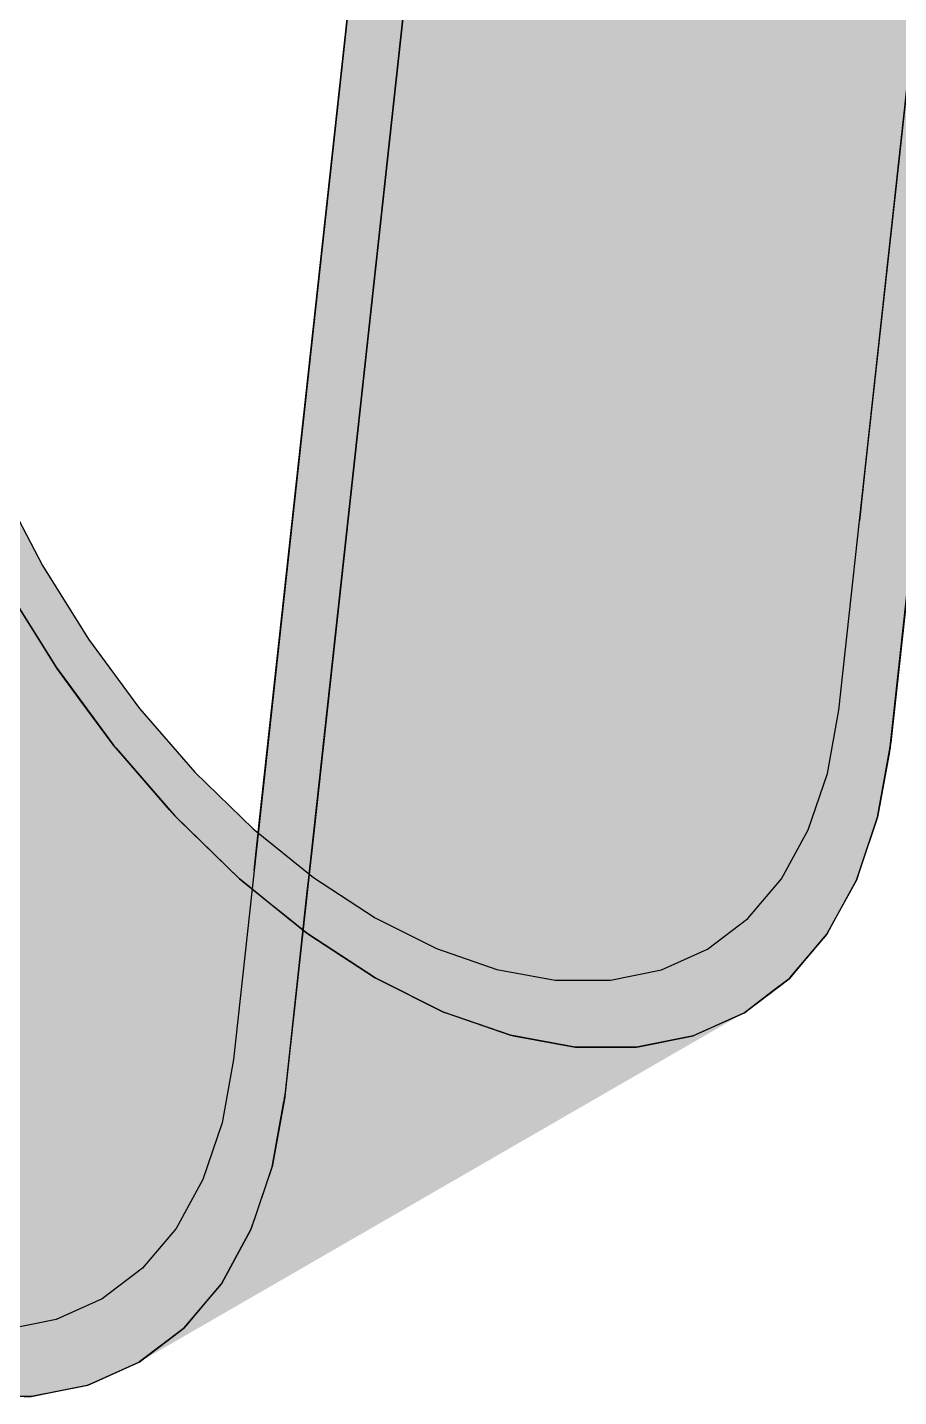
# Model space of a CAD drawing. Extents: x 0 to 2378, y 0 to 1682.
# Drawn here: x 1400.2 to 1435.8, y 1233.2 to 1289.1 of the extents above; entities that cross this region are included whole.
import ezdxf

# ---------------------------------------------------------------- set-up
doc = ezdxf.new("R2010")
doc.units = 0
doc.layers.add('SOMBRA', color=8, linetype='CONTINUOUS')
doc.layers.add('VISIBLE', color=7, linetype='CONTINUOUS')

msp = doc.modelspace()

# ---------------------------------------------------------------- linework, layer by layer
at = {"layer": 'SOMBRA', "color": 253}
for points in [[(1439.7617, 1319.343), (1431.844, 1269.6241), (1424.2888, 1310.4098)], [(1439.7617, 1319.343), (1434.4866, 1271.1498), (1431.844, 1269.6241)], [(1439.871, 1319.2989), (1434.2467, 1268.9572), (1439.7617, 1319.343)], [(1439.871, 1319.2989), (1434.2615, 1268.9536), (1434.2467, 1268.9572)], [(1440.6836, 1318.9707), (1434.2615, 1268.9536), (1439.871, 1319.2989)], [(1440.6836, 1318.9707), (1434.3718, 1268.9272), (1434.2615, 1268.9536)], [(1441.9371, 1318.4646), (1434.3718, 1268.9272), (1440.6836, 1318.9707)], [(1441.9371, 1318.4646), (1434.853, 1268.8119), (1434.3718, 1268.9272)], [(1441.9371, 1318.4646), (1438.7039, 1288.925), (1434.853, 1268.8119)], [(1409.7379, 1256.8612), (1424.2888, 1310.4098), (1431.844, 1269.6241)], [(1409.7379, 1256.8612), (1415.0129, 1305.0543), (1424.2888, 1310.4098)], [(1436.4602, 1268.4269), (1434.853, 1268.8119), (1438.7039, 1288.925)], [(1434.4866, 1271.1498), (1432.1877, 1267.7685), (1431.844, 1269.6241)], [(1434.4866, 1271.1498), (1434.2467, 1268.9572), (1432.1877, 1267.7685)], [(1400.852, 1267.1389), (1399.2045, 1270.2946), (1376.1033, 1252.8502)], [(1398.8233, 1267.2768), (1399.2045, 1270.2946), (1400.852, 1267.1389)], [(1432.1877, 1267.7685), (1409.7379, 1256.8612), (1431.844, 1269.6241)], [(1434.2467, 1268.9572), (1433.4001, 1261.2233), (1432.1877, 1267.7685)], [(1434.2615, 1268.9536), (1433.4001, 1261.2233), (1434.2467, 1268.9572)], [(1434.3718, 1268.9272), (1433.4001, 1261.2233), (1434.2615, 1268.9536)], [(1434.853, 1268.8119), (1433.4001, 1261.2233), (1434.3718, 1268.9272)], [(1436.4602, 1268.4269), (1433.4001, 1261.2233), (1434.853, 1268.8119)], [(1436.4602, 1268.4269), (1436.4374, 1268.2182), (1433.4001, 1261.2233)], [(1435.5265, 1259.8958), (1433.4001, 1261.2233), (1436.4374, 1268.2182)], [(1400.5315, 1264.3775), (1399.3388, 1266.2897), (1398.8233, 1267.2768)], [(1400.5315, 1264.3775), (1398.8233, 1267.2768), (1400.852, 1267.1389)], [(1432.1877, 1267.7685), (1433.4001, 1261.2233), (1408.6514, 1246.9346)], [(1432.1877, 1267.7685), (1408.6514, 1246.9346), (1409.4979, 1254.6685)], [(1432.1877, 1267.7685), (1409.4979, 1254.6685), (1409.7379, 1256.8612)], [(1400.852, 1267.1389), (1376.1033, 1252.8502), (1377.9842, 1249.8291)], [(1402.7329, 1264.1178), (1400.852, 1267.1389), (1377.9842, 1249.8291)], [(1400.5315, 1264.3775), (1400.852, 1267.1389), (1402.7329, 1264.1178)], [(1402.7329, 1264.1178), (1377.9842, 1249.8291), (1380.0701, 1247)], [(1404.8189, 1261.2887), (1402.7329, 1264.1178), (1380.0701, 1247)], [(1402.3528, 1261.6856), (1401.4318, 1262.9339), (1400.5315, 1264.3775)], [(1402.3528, 1261.6856), (1400.5315, 1264.3775), (1402.7329, 1264.1178)], [(1402.3528, 1261.6856), (1402.7329, 1264.1178), (1404.8189, 1261.2887)], [(1404.2188, 1259.2504), (1403.7512, 1259.7904), (1402.3528, 1261.6856)], [(1404.2188, 1259.2504), (1402.3528, 1261.6856), (1404.8189, 1261.2887)], [(1404.8189, 1261.2887), (1380.0701, 1247), (1382.3258, 1244.3994)], [(1407.0746, 1258.6881), (1404.8189, 1261.2887), (1382.3258, 1244.3994)], [(1404.2188, 1259.2504), (1404.8189, 1261.2887), (1407.0746, 1258.6881)], [(1435.0179, 1256.9923), (1432.9405, 1258.631), (1433.4001, 1261.2233)], [(1435.0179, 1256.9923), (1433.4001, 1261.2233), (1435.4693, 1259.509)], [(1435.4693, 1259.509), (1433.4001, 1261.2233), (1435.4708, 1259.5175)], [(1435.4708, 1259.5175), (1433.4001, 1261.2233), (1435.4743, 1259.5368)], [(1435.4743, 1259.5368), (1433.4001, 1261.2233), (1435.4797, 1259.5672)], [(1435.4797, 1259.5672), (1433.4001, 1261.2233), (1435.4873, 1259.6095)], [(1435.4873, 1259.6095), (1433.4001, 1261.2233), (1435.497, 1259.6636)], [(1435.5073, 1259.721), (1435.497, 1259.6636), (1433.4001, 1261.2233)], [(1435.5073, 1259.721), (1433.4001, 1261.2233), (1435.5082, 1259.729)], [(1435.5082, 1259.729), (1433.4001, 1261.2233), (1435.5169, 1259.8083)], [(1435.5169, 1259.8083), (1433.4001, 1261.2233), (1435.5265, 1259.8958)], [(1406.0439, 1257.1429), (1404.2188, 1259.2504), (1407.0746, 1258.6881)], [(1406.0439, 1257.1429), (1407.0746, 1258.6881), (1409.4575, 1256.3733)], [(1434.9911, 1256.8428), (1432.1556, 1256.3244), (1432.9405, 1258.631)], [(1434.9911, 1256.8428), (1432.9405, 1258.631), (1435.0177, 1256.9912)], [(1435.0177, 1256.9912), (1432.9405, 1258.631), (1435.0179, 1256.9923)], [(1407.8069, 1255.3916), (1406.2543, 1256.9), (1406.0439, 1257.1429)], [(1407.8069, 1255.3916), (1406.0439, 1257.1429), (1409.4575, 1256.3733)], [(1434.9911, 1256.8428), (1434.2756, 1254.7303), (1432.1556, 1256.3244)], [(1407.8069, 1255.3916), (1409.4575, 1256.3733), (1411.9324, 1254.3729)], [(1434.1214, 1254.2749), (1431.0667, 1254.3239), (1432.1556, 1256.3244)], [(1434.1214, 1254.2749), (1432.1556, 1256.3244), (1434.2756, 1254.7303)], [(1409.1753, 1254.1059), (1408.906, 1254.3239), (1407.8069, 1255.3916)], [(1409.1753, 1254.1059), (1407.8069, 1255.3916), (1411.9324, 1254.3729)], [(1409.1753, 1254.1059), (1411.9324, 1254.3729), (1414.4426, 1252.7277)], [(1410.1617, 1253.3074), (1409.1753, 1254.1059), (1414.4426, 1252.7277)], [(1432.9122, 1252.0582), (1429.6808, 1252.6991), (1431.0667, 1254.3239)], [(1432.9122, 1252.0582), (1431.0667, 1254.3239), (1433.2824, 1252.7368)], [(1434.1214, 1254.2749), (1433.2824, 1252.7368), (1431.0667, 1254.3239)], [(1410.4705, 1253.0575), (1410.1617, 1253.3074), (1416.9528, 1251.4744)], [(1410.1617, 1253.3074), (1414.4426, 1252.7277), (1416.9528, 1251.4744)], [(1422.6309, 1247.445), (1411.6495, 1252.1031), (1410.4705, 1253.0575)], [(1410.4705, 1253.0575), (1416.9528, 1251.4744), (1419.4277, 1250.617)], [(1422.6309, 1247.445), (1410.4705, 1253.0575), (1419.4277, 1250.617)], [(1431.3778, 1250.2415), (1428.0332, 1251.4458), (1429.6808, 1252.6991)], [(1431.3778, 1250.2415), (1429.6808, 1252.6991), (1432.0723, 1251.0638)], [(1432.9122, 1252.0582), (1432.0723, 1251.0638), (1429.6808, 1252.6991)], [(1422.6309, 1247.445), (1414.4426, 1250.2782), (1411.6495, 1252.1031)], [(1429.5464, 1248.8493), (1426.1523, 1250.5966), (1428.0332, 1251.4458)], [(1429.5464, 1248.8493), (1428.0332, 1251.4458), (1430.6811, 1249.7118)], [(1430.6811, 1249.7118), (1428.0332, 1251.4458), (1430.6811, 1249.7118)], [(1431.3778, 1250.2415), (1430.6811, 1249.7118), (1428.0332, 1251.4458)], [(1422.6309, 1247.445), (1419.4277, 1250.617), (1424.8447, 1247.445)], [(1425.1341, 1247.445), (1419.4277, 1250.617), (1421.8107, 1250.1802)], [(1425.1341, 1247.445), (1424.8447, 1247.445), (1419.4277, 1250.617)], [(1427.6378, 1247.9931), (1424.0663, 1250.1761), (1426.1523, 1250.5966)], [(1427.6378, 1247.9931), (1426.1523, 1250.5966), (1429.1816, 1248.6857)], [(1429.5464, 1248.8493), (1429.1816, 1248.6857), (1426.1523, 1250.5966)], [(1422.6309, 1247.445), (1417.2357, 1248.8779), (1414.4426, 1250.2782)], [(1425.1341, 1247.445), (1421.8107, 1250.1802), (1426.0805, 1247.6349)], [(1427.4534, 1247.9104), (1421.8107, 1250.1802), (1424.0663, 1250.1761)], [(1427.4534, 1247.9104), (1426.0805, 1247.6349), (1421.8107, 1250.1802)], [(1427.4534, 1247.9104), (1424.0663, 1250.1761), (1427.6378, 1247.9931)], [(1422.6309, 1247.445), (1419.9793, 1247.9308), (1417.2357, 1248.8779)]]:
    msp.add_solid(points, dxfattribs=at)
at = {"layer": 'SOMBRA', "color": 252}
for points in [[(1426.0748, 1309.3064), (1436.7004, 1270.6216), (1441.9371, 1318.4646)], [(1411.9517, 1256.3329), (1433.757, 1268.9222), (1426.0748, 1309.3064)], [(1411.9517, 1256.3329), (1426.0748, 1309.3064), (1417.1884, 1304.1759)], [(1426.0748, 1309.3064), (1433.757, 1268.9222), (1436.7004, 1270.6216)], [(1409.5127, 1254.6649), (1415.0129, 1305.0543), (1409.4979, 1254.6685)], [(1409.5127, 1254.6649), (1415.1222, 1305.0102), (1415.0129, 1305.0543)], [(1409.6231, 1254.6385), (1415.1222, 1305.0102), (1409.5127, 1254.6649)], [(1409.6231, 1254.6385), (1415.9349, 1304.6821), (1415.1222, 1305.0102)], [(1410.1043, 1254.5232), (1415.9349, 1304.6821), (1409.6231, 1254.6385)], [(1410.1043, 1254.5232), (1417.1884, 1304.1759), (1415.9349, 1304.6821)], [(1410.1043, 1254.5232), (1413.9551, 1274.6363), (1417.1884, 1304.1759)], [(1411.7115, 1254.1382), (1413.9551, 1274.6363), (1410.1043, 1254.5232)], [(1433.757, 1268.9222), (1436.4602, 1268.4269), (1436.7004, 1270.6216)], [(1411.9517, 1256.3329), (1434.1094, 1267.0697), (1433.757, 1268.9222)], [(1433.757, 1268.9222), (1434.1094, 1267.0697), (1436.4602, 1268.4269)], [(1434.1094, 1267.0697), (1435.5073, 1259.721), (1436.4602, 1268.4269)], [(1434.1094, 1267.0697), (1410.7586, 1245.4323), (1435.5073, 1259.721)], [(1434.1094, 1267.0697), (1411.7115, 1254.1382), (1410.7586, 1245.4323)], [(1411.9517, 1256.3329), (1411.7115, 1254.1382), (1434.1094, 1267.0697)], [(1376.6831, 1248.6452), (1399.4767, 1266.0685), (1401.4318, 1262.9339)], [(1400.1124, 1261.9125), (1376.6831, 1248.6452), (1401.4318, 1262.9339)], [(1400.1124, 1261.9125), (1401.4318, 1262.9339), (1401.5662, 1262.7518)], [(1379.0024, 1245.5017), (1401.5662, 1262.7518), (1403.7512, 1259.7904)], [(1379.0024, 1245.5017), (1400.1124, 1261.9125), (1401.5662, 1262.7518)], [(1402.7499, 1259.0203), (1379.0024, 1245.5017), (1403.7512, 1259.7904)], [(1381.5056, 1242.6113), (1402.7499, 1259.0203), (1403.862, 1259.6623)], [(1381.5056, 1242.6113), (1403.862, 1259.6623), (1406.2543, 1256.9)], [(1402.7499, 1259.0203), (1403.7512, 1259.7904), (1403.862, 1259.6623)], [(1410.7586, 1245.4323), (1434.9911, 1256.8428), (1435.5073, 1259.721)], [(1402.7499, 1259.0203), (1379.1133, 1245.3736), (1379.0024, 1245.5017)], [(1402.7499, 1259.0203), (1381.4703, 1242.652), (1379.1133, 1245.3736)], [(1381.5056, 1242.6113), (1381.4703, 1242.652), (1402.7499, 1259.0203)], [(1404.7484, 1255.755), (1381.5056, 1242.6113), (1406.2543, 1256.9)], [(1384.1572, 1240.0352), (1406.4322, 1256.7272), (1408.906, 1254.3239)], [(1384.1572, 1240.0352), (1404.7484, 1255.755), (1406.4322, 1256.7272)], [(1404.7484, 1255.755), (1406.2543, 1256.9), (1406.4322, 1256.7272)], [(1410.2424, 1242.5541), (1434.1214, 1254.2749), (1434.9911, 1256.8428)], [(1410.7513, 1245.3918), (1410.2424, 1242.5541), (1434.9911, 1256.8428)], [(1410.7586, 1245.4323), (1410.7513, 1245.3918), (1434.9911, 1256.8428)], [(1404.7484, 1255.755), (1381.6834, 1242.4385), (1381.5056, 1242.6113)], [(1404.7484, 1255.755), (1384.1199, 1240.0715), (1381.6834, 1242.4385)], [(1384.1572, 1240.0352), (1384.1199, 1240.0715), (1404.7484, 1255.755)], [(1409.5127, 1254.6649), (1409.4979, 1254.6685), (1408.6514, 1246.9346)], [(1409.6231, 1254.6385), (1409.5127, 1254.6649), (1408.6514, 1246.9346)], [(1410.1043, 1254.5232), (1409.6231, 1254.6385), (1408.6514, 1246.9346)], [(1411.6886, 1253.9295), (1410.1043, 1254.5232), (1408.6514, 1246.9346)], [(1411.6886, 1253.9295), (1411.7115, 1254.1382), (1410.1043, 1254.5232)], [(1407.8138, 1253.5075), (1384.1572, 1240.0352), (1408.906, 1254.3239)], [(1386.9008, 1237.8144), (1407.8138, 1253.5075), (1409.04, 1254.2155)], [(1386.9008, 1237.8144), (1409.04, 1254.2155), (1411.6495, 1252.1031)], [(1407.8138, 1253.5075), (1408.906, 1254.3239), (1409.04, 1254.2155)], [(1410.7777, 1245.6071), (1411.6886, 1253.9295), (1408.6514, 1246.9346)], [(1409.3727, 1239.9863), (1432.9122, 1252.0582), (1434.1214, 1254.2749)], [(1410.2301, 1242.518), (1409.3727, 1239.9863), (1434.1214, 1254.2749)], [(1410.2424, 1242.5541), (1410.2301, 1242.518), (1434.1214, 1254.2749)], [(1407.8138, 1253.5075), (1384.2912, 1239.9268), (1384.1572, 1240.0352)], [(1407.8138, 1253.5075), (1386.8622, 1237.8457), (1384.2912, 1239.9268)], [(1386.9008, 1237.8144), (1386.8622, 1237.8457), (1407.8138, 1253.5075)], [(1410.6267, 1251.3549), (1386.9008, 1237.8144), (1411.6495, 1252.1031)], [(1389.6939, 1235.9895), (1410.6267, 1251.3549), (1411.7776, 1252.0194)], [(1389.6939, 1235.9895), (1411.7776, 1252.0194), (1414.4426, 1250.2782)], [(1408.1635, 1237.7695), (1432.3202, 1251.3573), (1432.9122, 1252.0582)], [(1409.3556, 1239.955), (1408.1635, 1237.7695), (1432.9122, 1252.0582)], [(1409.3727, 1239.9863), (1409.3556, 1239.955), (1432.9122, 1252.0582)], [(1410.6267, 1251.3549), (1411.6495, 1252.1031), (1411.7776, 1252.0194)], [(1410.6267, 1251.3549), (1387.0289, 1237.7307), (1386.9008, 1237.8144)], [(1410.6267, 1251.3549), (1389.6545, 1236.0152), (1387.0289, 1237.7307)], [(1389.6939, 1235.9895), (1389.6545, 1236.0152), (1410.6267, 1251.3549)], [(1408.1635, 1237.7695), (1416.9027, 1242.4559), (1432.3202, 1251.3573)], [(1416.9027, 1242.4559), (1431.4731, 1250.3543), (1432.3202, 1251.3573)], [(1413.0892, 1249.3141), (1389.6939, 1235.9895), (1414.4426, 1250.2782)], [(1392.4869, 1234.5892), (1413.0892, 1249.3141), (1414.612, 1250.1932)], [(1392.4869, 1234.5892), (1414.612, 1250.1932), (1417.2357, 1248.8779)], [(1406.6291, 1235.9528), (1429.6349, 1248.9166), (1431.3778, 1250.2415)], [(1429.914, 1249.4541), (1406.6291, 1235.9528), (1431.3778, 1250.2415)], [(1413.0892, 1249.3141), (1414.4426, 1250.2782), (1414.612, 1250.1932)], [(1416.9027, 1242.4559), (1429.914, 1249.4541), (1431.4731, 1250.3543)], [(1429.914, 1249.4541), (1431.3778, 1250.2415), (1431.4731, 1250.3543)], [(1429.914, 1249.4541), (1406.7244, 1236.0656), (1406.6291, 1235.9528)], [(1429.914, 1249.4541), (1407.5715, 1237.0686), (1406.7244, 1236.0656)], [(1429.914, 1249.4541), (1416.9027, 1242.4559), (1407.5715, 1237.0686)], [(1413.0892, 1249.3141), (1389.8633, 1235.9046), (1389.6939, 1235.9895)], [(1413.0892, 1249.3141), (1392.4476, 1234.6089), (1389.8633, 1235.9046)], [(1392.4869, 1234.5892), (1392.4476, 1234.6089), (1413.0892, 1249.3141)], [(1416.0625, 1248.0677), (1392.4869, 1234.5892), (1417.2357, 1248.8779)], [(1395.2305, 1233.6421), (1416.0625, 1248.0677), (1417.3796, 1248.8282)], [(1395.2305, 1233.6421), (1417.3796, 1248.8282), (1419.9793, 1247.9308)], [(1404.7977, 1234.5606), (1427.6148, 1247.9828), (1429.5464, 1248.8493)], [(1428.4216, 1248.2161), (1404.7977, 1234.5606), (1429.5464, 1248.8493)], [(1406.6291, 1235.9528), (1428.4216, 1248.2161), (1429.6349, 1248.9166)], [(1416.0625, 1248.0677), (1417.2357, 1248.8779), (1417.3796, 1248.8282)], [(1428.4216, 1248.2161), (1429.5464, 1248.8493), (1429.6349, 1248.9166)], [(1416.0625, 1248.0677), (1392.6309, 1234.5395), (1392.4869, 1234.5892)], [(1416.0625, 1248.0677), (1395.1919, 1233.6554), (1392.6309, 1234.5395)], [(1395.2305, 1233.6421), (1395.1919, 1233.6554), (1416.0625, 1248.0677)], [(1418.3647, 1246.8536), (1395.2305, 1233.6421), (1419.9793, 1247.9308)], [(1397.8822, 1233.1563), (1418.3647, 1246.8536), (1420.1699, 1247.8958)], [(1397.8822, 1233.1563), (1420.1699, 1247.8958), (1422.6309, 1247.445)], [(1402.7046, 1233.6217), (1425.2126, 1247.4607), (1427.4534, 1247.9104)], [(1425.6788, 1246.865), (1402.7046, 1233.6217), (1427.4534, 1247.9104)], [(1428.4216, 1248.2161), (1404.8862, 1234.6279), (1404.7977, 1234.5606)], [(1404.7977, 1234.5606), (1425.6788, 1246.865), (1427.6148, 1247.9828)], [(1428.4216, 1248.2161), (1406.6033, 1235.9332), (1404.8862, 1234.6279)], [(1406.6291, 1235.9528), (1406.6033, 1235.9332), (1428.4216, 1248.2161)], [(1418.3647, 1246.8536), (1419.9793, 1247.9308), (1420.1699, 1247.8958)], [(1425.6788, 1246.865), (1427.4534, 1247.9104), (1427.6148, 1247.9828)], [(1421.3402, 1246.6172), (1397.8822, 1233.1563), (1422.6309, 1247.445)], [(1400.3853, 1233.1563), (1422.7739, 1247.4449), (1425.1341, 1247.445)], [(1424.3625, 1246.9699), (1400.3853, 1233.1563), (1425.1341, 1247.445)], [(1400.3853, 1233.1563), (1421.3402, 1246.6172), (1422.7739, 1247.4449)], [(1402.7046, 1233.6217), (1424.3625, 1246.9699), (1425.2126, 1247.4607)], [(1421.3402, 1246.6172), (1422.6309, 1247.445), (1422.7739, 1247.4449)], [(1424.3625, 1246.9699), (1425.1341, 1247.445), (1425.2126, 1247.4607)], [(1418.3647, 1246.8536), (1395.4212, 1233.6071), (1395.2305, 1233.6421)], [(1418.3647, 1246.8536), (1397.8448, 1233.1631), (1395.4212, 1233.6071)], [(1397.8822, 1233.1563), (1397.8448, 1233.1631), (1418.3647, 1246.8536)], [(1421.3402, 1246.6172), (1398.0251, 1233.1563), (1397.8822, 1233.1563)], [(1421.3402, 1246.6172), (1400.3501, 1233.1563), (1398.0251, 1233.1563)], [(1400.3853, 1233.1563), (1400.3501, 1233.1563), (1421.3402, 1246.6172)], [(1424.3625, 1246.9699), (1400.4639, 1233.172), (1400.3853, 1233.1563)], [(1424.3625, 1246.9699), (1402.672, 1233.6151), (1400.4639, 1233.172)], [(1402.7046, 1233.6217), (1402.672, 1233.6151), (1424.3625, 1246.9699)], [(1425.6788, 1246.865), (1402.8661, 1233.6941), (1402.7046, 1233.6217)], [(1425.6788, 1246.865), (1404.7682, 1234.5474), (1402.8661, 1233.6941)], [(1404.7977, 1234.5606), (1404.7682, 1234.5474), (1425.6788, 1246.865)], [(1410.2692, 1242.7036), (1408.6514, 1246.9346), (1408.1918, 1244.3423)], [(1410.2692, 1242.7036), (1410.7206, 1245.2203), (1408.6514, 1246.9346)], [(1410.7206, 1245.2203), (1410.7221, 1245.2288), (1408.6514, 1246.9346)], [(1410.7221, 1245.2288), (1410.7255, 1245.2481), (1408.6514, 1246.9346)], [(1410.7255, 1245.2481), (1410.731, 1245.2785), (1408.6514, 1246.9346)], [(1410.731, 1245.2785), (1410.7386, 1245.3208), (1408.6514, 1246.9346)], [(1410.7386, 1245.3208), (1410.7483, 1245.3749), (1408.6514, 1246.9346)], [(1410.7483, 1245.3749), (1410.7594, 1245.4403), (1408.6514, 1246.9346)], [(1410.7594, 1245.4403), (1410.7681, 1245.5196), (1408.6514, 1246.9346)], [(1410.7681, 1245.5196), (1410.7777, 1245.6071), (1408.6514, 1246.9346)], [(1410.7483, 1245.3749), (1410.7586, 1245.4323), (1410.7594, 1245.4403)], [(1409.5269, 1240.4416), (1408.1918, 1244.3423), (1407.4069, 1242.0357)], [(1409.5269, 1240.4416), (1410.269, 1242.7025), (1408.1918, 1244.3423)], [(1410.269, 1242.7025), (1410.2692, 1242.7036), (1408.1918, 1244.3423)], [(1409.5269, 1240.4416), (1410.2424, 1242.5541), (1410.269, 1242.7025)], [(1416.9027, 1242.4559), (1408.1419, 1237.7439), (1407.5715, 1237.0686)], [(1408.1635, 1237.7695), (1408.1419, 1237.7439), (1416.9027, 1242.4559)], [(1408.5337, 1238.4481), (1407.4069, 1242.0357), (1406.3179, 1240.0352)], [(1408.5337, 1238.4481), (1409.5269, 1240.4416), (1407.4069, 1242.0357)], [(1408.5337, 1238.4481), (1409.3727, 1239.9863), (1409.5269, 1240.4416)], [(1407.3236, 1236.7751), (1406.3179, 1240.0352), (1404.932, 1238.4104)], [(1407.3236, 1236.7751), (1408.5337, 1238.4481), (1406.3179, 1240.0352)], [(1405.9323, 1235.4232), (1404.932, 1238.4104), (1403.2845, 1237.1571)], [(1405.9323, 1235.4232), (1407.3236, 1236.7751), (1404.932, 1238.4104)], [(1407.3236, 1236.7751), (1408.1635, 1237.7695), (1408.5337, 1238.4481)], [(1404.4329, 1234.397), (1403.2845, 1237.1571), (1401.4036, 1236.3079)], [(1404.4329, 1234.397), (1405.9323, 1235.4231), (1403.2845, 1237.1571)], [(1405.9323, 1235.4231), (1405.9323, 1235.4232), (1403.2845, 1237.1571)], [(1405.9323, 1235.4232), (1406.6291, 1235.9528), (1407.3236, 1236.7751)], [(1402.8891, 1233.7044), (1401.4036, 1236.3079), (1399.3176, 1235.8874)], [(1402.8891, 1233.7044), (1404.4329, 1234.397), (1401.4036, 1236.3079)], [(1400.096, 1233.1563), (1401.3318, 1233.3462), (1397.0619, 1235.8915)], [(1401.3318, 1233.3462), (1399.3176, 1235.8874), (1397.0619, 1235.8915)], [(1401.3318, 1233.3462), (1402.8891, 1233.7044), (1399.3176, 1235.8874)], [(1404.4329, 1234.397), (1404.7977, 1234.5606), (1405.9323, 1235.4231)], [(1401.3318, 1233.3462), (1402.7046, 1233.6217), (1402.8891, 1233.7044)], [(1400.096, 1233.1563), (1400.3853, 1233.1563), (1401.3318, 1233.3462)]]:
    msp.add_solid(points, dxfattribs=at)
at = {"layer": 'SOMBRA', "color": 254}
for points in [[(1433.4001, 1261.2233), (1432.9405, 1258.631), (1408.6514, 1246.9346)], [(1407.0746, 1258.6881), (1382.3258, 1244.3994), (1384.7088, 1242.0847)], [(1409.4575, 1256.3733), (1407.0746, 1258.6881), (1384.7088, 1242.0847)], [(1432.9405, 1258.631), (1432.1556, 1256.3244), (1408.1918, 1244.3423)], [(1432.9405, 1258.631), (1408.1918, 1244.3423), (1408.6514, 1246.9346)], [(1409.4575, 1256.3733), (1384.7088, 1242.0847), (1387.1836, 1240.0842)], [(1411.9324, 1254.3729), (1409.4575, 1256.3733), (1387.1836, 1240.0842)], [(1432.1556, 1256.3244), (1431.0667, 1254.3239), (1407.4069, 1242.0357)], [(1432.1556, 1256.3244), (1407.4069, 1242.0357), (1408.1918, 1244.3423)], [(1411.9324, 1254.3729), (1387.1836, 1240.0842), (1389.6939, 1238.439)], [(1414.4426, 1252.7277), (1411.9324, 1254.3729), (1389.6939, 1238.439)], [(1431.0667, 1254.3239), (1429.6808, 1252.6991), (1406.3179, 1240.0352)], [(1431.0667, 1254.3239), (1406.3179, 1240.0352), (1407.4069, 1242.0357)], [(1414.4426, 1252.7277), (1389.6939, 1238.439), (1392.2041, 1237.1857)], [(1416.9528, 1251.4744), (1414.4426, 1252.7277), (1392.2041, 1237.1857)], [(1429.6808, 1252.6991), (1428.0332, 1251.4458), (1404.932, 1238.4104)], [(1429.6808, 1252.6991), (1404.932, 1238.4104), (1406.3179, 1240.0352)], [(1416.9528, 1251.4744), (1392.2041, 1237.1857), (1394.679, 1236.3283)], [(1419.4277, 1250.617), (1416.9528, 1251.4744), (1394.679, 1236.3283)], [(1428.0332, 1251.4458), (1426.1523, 1250.5966), (1403.2845, 1237.1571)], [(1428.0332, 1251.4458), (1403.2845, 1237.1571), (1404.932, 1238.4104)], [(1419.4277, 1250.617), (1394.679, 1236.3283), (1397.0619, 1235.8915)], [(1421.8107, 1250.1802), (1419.4277, 1250.617), (1397.0619, 1235.8915)], [(1426.1523, 1250.5966), (1424.0663, 1250.1761), (1401.4036, 1236.3079)], [(1426.1523, 1250.5966), (1401.4036, 1236.3079), (1403.2845, 1237.1571)], [(1421.8107, 1250.1802), (1397.0619, 1235.8915), (1399.3176, 1235.8874)], [(1424.0663, 1250.1761), (1421.8107, 1250.1802), (1399.3176, 1235.8874)], [(1424.0663, 1250.1761), (1399.3176, 1235.8874), (1401.4036, 1236.3079)]]:
    msp.add_solid(points, dxfattribs=at)
at = {"layer": 'VISIBLE'}
for p, q in [((1434.2467, 1268.9572), (1439.7617, 1319.343)), ((1439.7617, 1319.343), (1434.4866, 1271.1498)), ((1415.0129, 1305.0543), (1409.4979, 1254.6685)), ((1409.7379, 1256.8612), (1415.0129, 1305.0543)), ((1417.1884, 1304.1759), (1411.9517, 1256.3329)), ((1413.9551, 1274.6363), (1417.1884, 1304.1759)), ((1411.7115, 1254.1382), (1413.9551, 1274.6363)), ((1434.4866, 1271.1498), (1434.2467, 1268.9572)), ((1399.2045, 1270.2946), (1400.852, 1267.1389)), ((1433.4001, 1261.2233), (1434.2467, 1268.9572)), ((1435.5073, 1259.721), (1436.4602, 1268.4269)), ((1436.4374, 1268.2182), (1435.5265, 1259.8958)), ((1400.852, 1267.1389), (1402.7329, 1264.1178)), ((1400.5315, 1264.3775), (1399.3388, 1266.2897)), ((1399.4767, 1266.0685), (1401.4318, 1262.9339)), ((1401.4318, 1262.9339), (1400.5315, 1264.3775)), ((1402.7329, 1264.1178), (1404.8189, 1261.2887)), ((1402.3528, 1261.6856), (1401.4318, 1262.9339)), ((1401.4318, 1262.9339), (1401.5662, 1262.7518)), ((1401.5662, 1262.7518), (1403.7512, 1259.7904)), ((1403.7512, 1259.7904), (1402.3528, 1261.6856)), ((1404.8189, 1261.2887), (1407.0746, 1258.6881)), ((1432.9405, 1258.631), (1433.4001, 1261.2233)), ((1404.2188, 1259.2504), (1403.7512, 1259.7904)), ((1403.7512, 1259.7904), (1403.862, 1259.6623)), ((1403.862, 1259.6623), (1406.2543, 1256.9)), ((1434.9911, 1256.8428), (1435.5073, 1259.721)), ((1435.4693, 1259.509), (1435.0179, 1256.9923)), ((1435.4708, 1259.5175), (1435.4693, 1259.509)), ((1435.4743, 1259.5368), (1435.4708, 1259.5175)), ((1435.4797, 1259.5672), (1435.4743, 1259.5368)), ((1435.4873, 1259.6095), (1435.4797, 1259.5672)), ((1435.497, 1259.6636), (1435.4873, 1259.6095)), ((1435.5073, 1259.721), (1435.497, 1259.6636)), ((1435.5082, 1259.729), (1435.5073, 1259.721)), ((1435.5169, 1259.8083), (1435.5082, 1259.729)), ((1435.5265, 1259.8958), (1435.5169, 1259.8083)), ((1406.0439, 1257.1429), (1404.2188, 1259.2504)), ((1407.0746, 1258.6881), (1409.4575, 1256.3733)), ((1432.1556, 1256.3244), (1432.9405, 1258.631)), ((1406.2543, 1256.9), (1406.0439, 1257.1429)), ((1407.8069, 1255.3916), (1406.2543, 1256.9)), ((1406.2543, 1256.9), (1406.4322, 1256.7272)), ((1406.4322, 1256.7272), (1408.906, 1254.3239)), ((1409.4979, 1254.6685), (1409.7379, 1256.8612)), ((1434.1214, 1254.2749), (1434.9911, 1256.8428)), ((1434.9911, 1256.8428), (1434.2756, 1254.7303)), ((1435.0177, 1256.9912), (1434.9911, 1256.8428)), ((1435.0179, 1256.9923), (1435.0177, 1256.9912)), ((1409.4575, 1256.3733), (1411.9324, 1254.3729)), ((1411.9517, 1256.3329), (1411.7115, 1254.1382)), ((1431.0667, 1254.3239), (1432.1556, 1256.3244)), ((1408.906, 1254.3239), (1407.8069, 1255.3916)), ((1409.4979, 1254.6685), (1408.6514, 1246.9346)), ((1434.2756, 1254.7303), (1434.1214, 1254.2749)), ((1409.1753, 1254.1059), (1408.906, 1254.3239)), ((1408.906, 1254.3239), (1409.04, 1254.2155)), ((1409.04, 1254.2155), (1411.6495, 1252.1031)), ((1410.1617, 1253.3074), (1409.1753, 1254.1059)), ((1411.7115, 1254.1382), (1410.7586, 1245.4323)), ((1410.7777, 1245.6071), (1411.6886, 1253.9295)), ((1411.6886, 1253.9295), (1411.7115, 1254.1382)), ((1411.9324, 1254.3729), (1414.4426, 1252.7277)), ((1429.6808, 1252.6991), (1431.0667, 1254.3239)), ((1432.9122, 1252.0582), (1434.1214, 1254.2749)), ((1434.1214, 1254.2749), (1433.2824, 1252.7368)), ((1410.4705, 1253.0575), (1410.1617, 1253.3074)), ((1411.6495, 1252.1031), (1410.4705, 1253.0575)), ((1414.4426, 1252.7277), (1416.9528, 1251.4744)), ((1433.2824, 1252.7368), (1432.9122, 1252.0582)), ((1428.0332, 1251.4458), (1429.6808, 1252.6991)), ((1414.4426, 1250.2782), (1411.6495, 1252.1031)), ((1411.6495, 1252.1031), (1411.7776, 1252.0194)), ((1411.7776, 1252.0194), (1414.4426, 1250.2782)), ((1432.9122, 1252.0582), (1432.0723, 1251.0638)), ((1432.3202, 1251.3573), (1432.9122, 1252.0582)), ((1416.9528, 1251.4744), (1419.4277, 1250.617)), ((1426.1523, 1250.5966), (1428.0332, 1251.4458)), ((1432.0723, 1251.0638), (1431.3778, 1250.2415)), ((1431.4731, 1250.3543), (1432.3202, 1251.3573)), ((1419.4277, 1250.617), (1421.8107, 1250.1802)), ((1424.0663, 1250.1761), (1426.1523, 1250.5966)), ((1417.2357, 1248.8779), (1414.4426, 1250.2782)), ((1414.4426, 1250.2782), (1414.612, 1250.1932)), ((1414.612, 1250.1932), (1417.2357, 1248.8779)), ((1421.8107, 1250.1802), (1424.0663, 1250.1761)), ((1429.6349, 1248.9166), (1431.3778, 1250.2415)), ((1431.3778, 1250.2415), (1430.6811, 1249.7118)), ((1431.3778, 1250.2415), (1431.4731, 1250.3543)), ((1430.6811, 1249.7118), (1429.5464, 1248.8493)), ((1430.6811, 1249.7118), (1430.6811, 1249.7118)), ((1419.9793, 1247.9308), (1417.2357, 1248.8779)), ((1417.2357, 1248.8779), (1417.3796, 1248.8282)), ((1417.3796, 1248.8282), (1419.9793, 1247.9308)), ((1427.6148, 1247.9828), (1429.5464, 1248.8493)), ((1429.5464, 1248.8493), (1429.1816, 1248.6857)), ((1429.5464, 1248.8493), (1429.6349, 1248.9166)), ((1429.1816, 1248.6857), (1427.6378, 1247.9931)), ((1422.6309, 1247.445), (1419.9793, 1247.9308)), ((1419.9793, 1247.9308), (1420.1699, 1247.8958)), ((1420.1699, 1247.8958), (1422.6309, 1247.445)), ((1425.2126, 1247.4607), (1427.4534, 1247.9104)), ((1427.4534, 1247.9104), (1426.0805, 1247.6349)), ((1427.6378, 1247.9931), (1427.4534, 1247.9104)), ((1427.4534, 1247.9104), (1427.6148, 1247.9828)), ((1424.8447, 1247.445), (1422.6309, 1247.445)), ((1422.6309, 1247.445), (1422.7739, 1247.4449)), ((1422.7739, 1247.4449), (1425.1341, 1247.445)), ((1425.1341, 1247.445), (1424.8447, 1247.445)), ((1426.0805, 1247.6349), (1425.1341, 1247.445)), ((1425.1341, 1247.445), (1425.2126, 1247.4607)), ((1408.6514, 1246.9346), (1408.1918, 1244.3423)), ((1410.7483, 1245.3749), (1410.7586, 1245.4323)), ((1410.7586, 1245.4323), (1410.7513, 1245.3918)), ((1410.7586, 1245.4323), (1410.7594, 1245.4403)), ((1410.7594, 1245.4403), (1410.7681, 1245.5196)), ((1410.7681, 1245.5196), (1410.7777, 1245.6071)), ((1410.7513, 1245.3918), (1410.2424, 1242.5541)), ((1410.2692, 1242.7036), (1410.7206, 1245.2203)), ((1410.7206, 1245.2203), (1410.7221, 1245.2288)), ((1410.7221, 1245.2288), (1410.7255, 1245.2481)), ((1410.7255, 1245.2481), (1410.731, 1245.2785)), ((1410.731, 1245.2785), (1410.7386, 1245.3208)), ((1410.7386, 1245.3208), (1410.7483, 1245.3749)), ((1408.1918, 1244.3423), (1407.4069, 1242.0357)), ((1410.2424, 1242.5541), (1410.269, 1242.7025)), ((1410.269, 1242.7025), (1410.2692, 1242.7036)), ((1410.2301, 1242.518), (1409.3727, 1239.9863)), ((1409.5269, 1240.4416), (1410.2424, 1242.5541)), ((1410.2424, 1242.5541), (1410.2301, 1242.518)), ((1407.4069, 1242.0357), (1406.3179, 1240.0352)), ((1409.3727, 1239.9863), (1409.5269, 1240.4416)), ((1406.3179, 1240.0352), (1404.932, 1238.4104)), ((1409.3556, 1239.955), (1408.1635, 1237.7695)), ((1408.5337, 1238.4481), (1409.3727, 1239.9863)), ((1409.3727, 1239.9863), (1409.3556, 1239.955)), ((1404.932, 1238.4104), (1403.2845, 1237.1571)), ((1408.1635, 1237.7695), (1408.5337, 1238.4481)), ((1407.3236, 1236.7751), (1408.1635, 1237.7695)), ((1408.1419, 1237.7439), (1407.5715, 1237.0686)), ((1408.1635, 1237.7695), (1408.1419, 1237.7439)), ((1403.2845, 1237.1571), (1401.4036, 1236.3079)), ((1407.5715, 1237.0686), (1406.7244, 1236.0656)), ((1406.6291, 1235.9528), (1407.3236, 1236.7751)), ((1401.4036, 1236.3079), (1399.3176, 1235.8874)), ((1406.6033, 1235.9332), (1404.8862, 1234.6279)), ((1405.9323, 1235.4232), (1406.6291, 1235.9528)), ((1406.6291, 1235.9528), (1406.6033, 1235.9332)), ((1406.7244, 1236.0656), (1406.6291, 1235.9528)), ((1404.7977, 1234.5606), (1405.9323, 1235.4231)), ((1405.9323, 1235.4231), (1405.9323, 1235.4232)), ((1404.7682, 1234.5474), (1402.8661, 1233.6941)), ((1402.8891, 1233.7044), (1404.4329, 1234.397)), ((1404.4329, 1234.397), (1404.7977, 1234.5606)), ((1404.7977, 1234.5606), (1404.7682, 1234.5474)), ((1404.8862, 1234.6279), (1404.7977, 1234.5606)), ((1402.7046, 1233.6217), (1402.8891, 1233.7044)), ((1402.8661, 1233.6941), (1402.7046, 1233.6217)), ((1400.3501, 1233.1563), (1398.0251, 1233.1563)), ((1400.096, 1233.1563), (1400.3853, 1233.1563)), ((1400.3853, 1233.1563), (1400.3501, 1233.1563)), ((1400.3853, 1233.1563), (1401.3318, 1233.3462)), ((1400.4639, 1233.172), (1400.3853, 1233.1563)), ((1402.672, 1233.6151), (1400.4639, 1233.172)), ((1401.3318, 1233.3462), (1402.7046, 1233.6217)), ((1402.7046, 1233.6217), (1402.672, 1233.6151))]:
    msp.add_line(p, q, dxfattribs=at)

doc.saveas('drawing.dxf')
